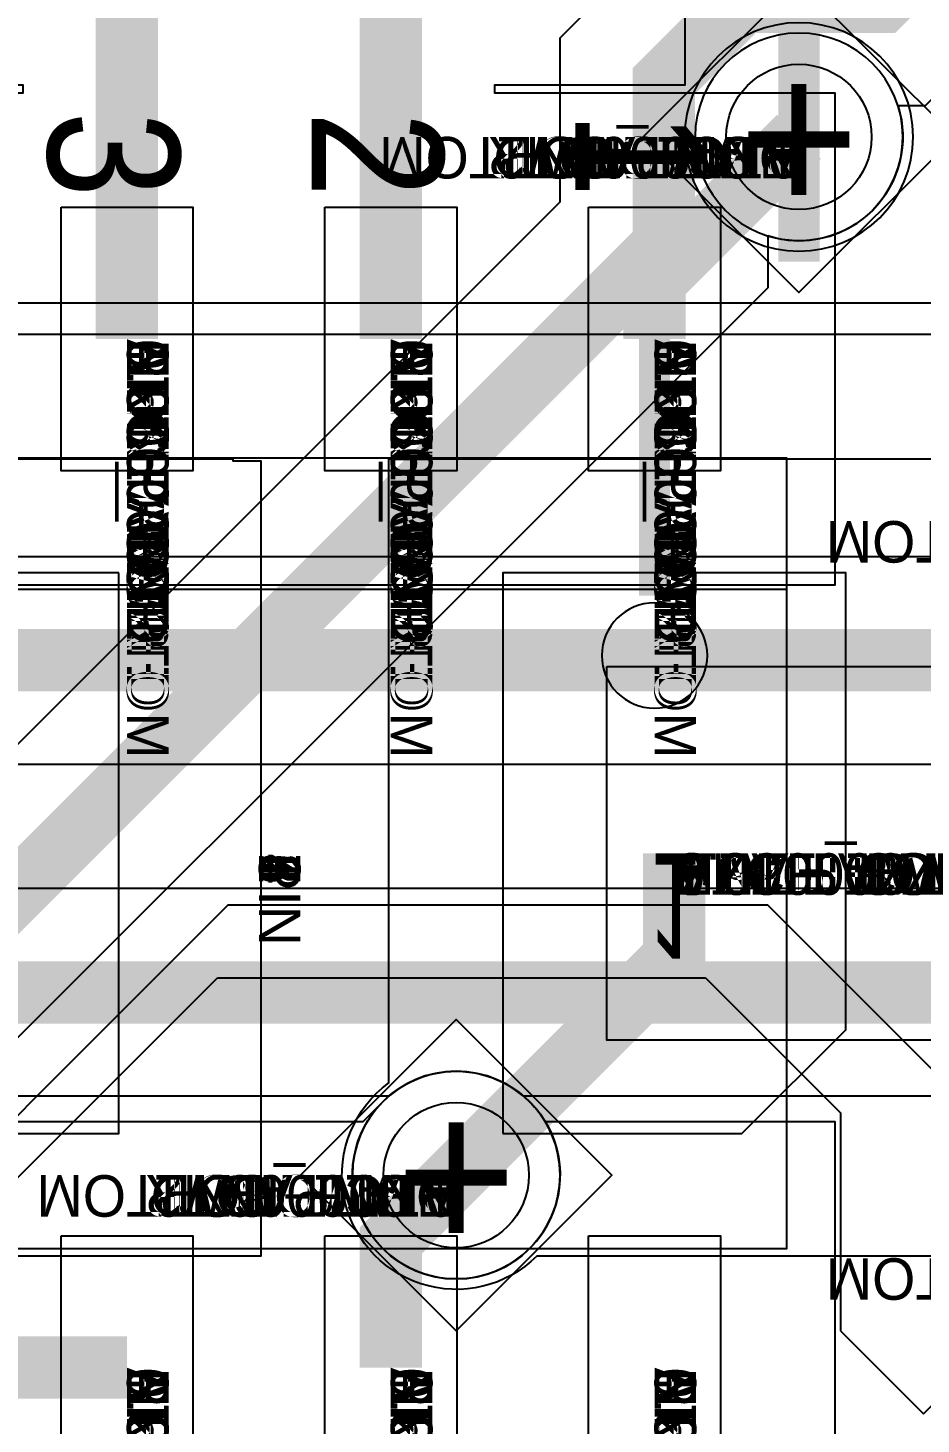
# Model space of a CAD drawing. Extents: x 0 to 323, y 0 to 320.
# Drawn here: x 140.25 to 144.55, y 204.91 to 211.63 of the extents above; entities that cross this region are included whole.
import ezdxf
from ezdxf.enums import TextEntityAlignment as Align

# ---------------------------------------------------------------- set-up
doc = ezdxf.new("R2010")
doc.units = 0
doc.header["$MEASUREMENT"] = 0
doc.layers.get('0').update_dxf_attribs({"linetype": 'CONTINUOUS'})
for name, color, linetype in [('CDN_FIGURES', 7, 'CONTINUOUS'), ('ETCH_BOTTOM', 7, 'CONTINUOUS'), ('ETCH_GND', 3, 'CONTINUOUS'), ('ETCH_INT1', 4, 'CONTINUOUS'), ('ETCH_INT2', 5, 'CONTINUOUS'), ('ETCH_PWR', 6, 'CONTINUOUS'), ('ETCH_TOP', 2, 'CONTINUOUS'), ('MANUFACTURING_NCLEGEND-1-6', 8, 'CONTINUOUS'), ('PACKAGE_GEOMETRY_ASSEMBLY_TOP', 11, 'CONTINUOUS'), ('PACKAGE_GEOMETRY_PIN_NUMBER', 9, 'CONTINUOUS')]:
    doc.layers.add(name, color=color, linetype=linetype)

# ---------------------------------------------------------------- blocks, each defined once
blk = doc.blocks.new('PAD_INFO')
for tag in ['SHAPE_TYPE', 'PAD_HEIGHT', 'PAD_LAYER', 'PAD_TYPE', 'PAD_WIDTH']:
    blk.add_attdef(tag, (0, 0), '', height=0.2)
at = {"flags": 2}
blk.add_attdef('CDN_TYPE', (0, 0), '', height=0.2, dxfattribs=at)
blk = doc.blocks.new('DRILL_INFO')
at = {"flags": 2}
blk.add_attdef('CDN_TYPE', (0, 0), '', height=0.2, dxfattribs=at)
for tag in ['FSHAPE', 'FCHAR', 'DRILL_HEIGHT', 'DIAMETER', 'PLATED', 'DRILL_WIDTH']:
    blk.add_attdef(tag, (0, 0), '', height=0.2)
blk = doc.blocks.new('VIA0700X0300')
at = {"layer": 'ETCH_BOTTOM'}
blk.add_circle((0, 0), 0.35, dxfattribs=at)
at = {"layer": 'ETCH_GND'}
blk.add_circle((0, 0), 0.35, dxfattribs=at)
at = {"layer": 'ETCH_INT1'}
blk.add_circle((0, 0), 0.35, dxfattribs=at)
at = {"layer": 'ETCH_INT2'}
blk.add_circle((0, 0), 0.35, dxfattribs=at)
at = {"layer": 'ETCH_PWR'}
blk.add_circle((0, 0), 0.35, dxfattribs=at)
at = {"layer": 'ETCH_TOP'}
blk.add_circle((0, 0), 0.35, dxfattribs=at)
ref = blk.add_blockref('PAD_INFO', (0, 0))
ref.add_attrib('PAD_LAYER', 'ETCH_TOP', (0, 0), dxfattribs={"height": 0.2})
ref.add_attrib('SHAPE_TYPE', 'NULL', (0, 0), dxfattribs={"height": 0.2})
ref.add_attrib('PAD_TYPE', 'ANTIPAD', (0, 0), dxfattribs={"height": 0.2})
ref.add_attrib('PAD_WIDTH', '0.000000', (0, 0), dxfattribs={"height": 0.2})
ref.add_attrib('PAD_HEIGHT', '0.000000', (0, 0), dxfattribs={"height": 0.2})
ref = blk.add_blockref('PAD_INFO', (0, 0))
ref.add_attrib('PAD_LAYER', 'ETCH_GND', (0, 0), dxfattribs={"height": 0.2})
ref.add_attrib('SHAPE_TYPE', 'NULL', (0, 0), dxfattribs={"height": 0.2})
ref.add_attrib('PAD_TYPE', 'ANTIPAD', (0, 0), dxfattribs={"height": 0.2})
ref.add_attrib('PAD_WIDTH', '0.000000', (0, 0), dxfattribs={"height": 0.2})
ref.add_attrib('PAD_HEIGHT', '0.000000', (0, 0), dxfattribs={"height": 0.2})
ref = blk.add_blockref('PAD_INFO', (0, 0))
ref.add_attrib('PAD_LAYER', 'ETCH_INT1', (0, 0), dxfattribs={"height": 0.2})
ref.add_attrib('SHAPE_TYPE', 'NULL', (0, 0), dxfattribs={"height": 0.2})
ref.add_attrib('PAD_TYPE', 'ANTIPAD', (0, 0), dxfattribs={"height": 0.2})
ref.add_attrib('PAD_WIDTH', '0.000000', (0, 0), dxfattribs={"height": 0.2})
ref.add_attrib('PAD_HEIGHT', '0.000000', (0, 0), dxfattribs={"height": 0.2})
ref = blk.add_blockref('PAD_INFO', (0, 0))
ref.add_attrib('PAD_LAYER', 'ETCH_INT2', (0, 0), dxfattribs={"height": 0.2})
ref.add_attrib('SHAPE_TYPE', 'NULL', (0, 0), dxfattribs={"height": 0.2})
ref.add_attrib('PAD_TYPE', 'ANTIPAD', (0, 0), dxfattribs={"height": 0.2})
ref.add_attrib('PAD_WIDTH', '0.000000', (0, 0), dxfattribs={"height": 0.2})
ref.add_attrib('PAD_HEIGHT', '0.000000', (0, 0), dxfattribs={"height": 0.2})
ref = blk.add_blockref('PAD_INFO', (0, 0))
ref.add_attrib('PAD_LAYER', 'ETCH_PWR', (0, 0), dxfattribs={"height": 0.2})
ref.add_attrib('SHAPE_TYPE', 'NULL', (0, 0), dxfattribs={"height": 0.2})
ref.add_attrib('PAD_TYPE', 'ANTIPAD', (0, 0), dxfattribs={"height": 0.2})
ref.add_attrib('PAD_WIDTH', '0.000000', (0, 0), dxfattribs={"height": 0.2})
ref.add_attrib('PAD_HEIGHT', '0.000000', (0, 0), dxfattribs={"height": 0.2})
ref = blk.add_blockref('PAD_INFO', (0, 0))
ref.add_attrib('PAD_LAYER', 'ETCH_BOTTOM', (0, 0), dxfattribs={"height": 0.2})
ref.add_attrib('SHAPE_TYPE', 'NULL', (0, 0), dxfattribs={"height": 0.2})
ref.add_attrib('PAD_TYPE', 'ANTIPAD', (0, 0), dxfattribs={"height": 0.2})
ref.add_attrib('PAD_WIDTH', '0.000000', (0, 0), dxfattribs={"height": 0.2})
ref.add_attrib('PAD_HEIGHT', '0.000000', (0, 0), dxfattribs={"height": 0.2})
ref = blk.add_blockref('PAD_INFO', (0, 0))
ref.add_attrib('PAD_LAYER', 'ETCH_TOP', (0, 0), dxfattribs={"height": 0.2})
ref.add_attrib('SHAPE_TYPE', 'NULL', (0, 0), dxfattribs={"height": 0.2})
ref.add_attrib('PAD_TYPE', 'THERMAL', (0, 0), dxfattribs={"height": 0.2})
ref.add_attrib('PAD_WIDTH', '0.000000', (0, 0), dxfattribs={"height": 0.2})
ref.add_attrib('PAD_HEIGHT', '0.000000', (0, 0), dxfattribs={"height": 0.2})
ref = blk.add_blockref('PAD_INFO', (0, 0))
ref.add_attrib('PAD_LAYER', 'ETCH_GND', (0, 0), dxfattribs={"height": 0.2})
ref.add_attrib('SHAPE_TYPE', 'NULL', (0, 0), dxfattribs={"height": 0.2})
ref.add_attrib('PAD_TYPE', 'THERMAL', (0, 0), dxfattribs={"height": 0.2})
ref.add_attrib('PAD_WIDTH', '0.000000', (0, 0), dxfattribs={"height": 0.2})
ref.add_attrib('PAD_HEIGHT', '0.000000', (0, 0), dxfattribs={"height": 0.2})
ref = blk.add_blockref('PAD_INFO', (0, 0))
ref.add_attrib('PAD_LAYER', 'ETCH_INT1', (0, 0), dxfattribs={"height": 0.2})
ref.add_attrib('SHAPE_TYPE', 'NULL', (0, 0), dxfattribs={"height": 0.2})
ref.add_attrib('PAD_TYPE', 'THERMAL', (0, 0), dxfattribs={"height": 0.2})
ref.add_attrib('PAD_WIDTH', '0.000000', (0, 0), dxfattribs={"height": 0.2})
ref.add_attrib('PAD_HEIGHT', '0.000000', (0, 0), dxfattribs={"height": 0.2})
ref = blk.add_blockref('PAD_INFO', (0, 0))
ref.add_attrib('PAD_LAYER', 'ETCH_INT2', (0, 0), dxfattribs={"height": 0.2})
ref.add_attrib('SHAPE_TYPE', 'NULL', (0, 0), dxfattribs={"height": 0.2})
ref.add_attrib('PAD_TYPE', 'THERMAL', (0, 0), dxfattribs={"height": 0.2})
ref.add_attrib('PAD_WIDTH', '0.000000', (0, 0), dxfattribs={"height": 0.2})
ref.add_attrib('PAD_HEIGHT', '0.000000', (0, 0), dxfattribs={"height": 0.2})
ref = blk.add_blockref('PAD_INFO', (0, 0))
ref.add_attrib('PAD_LAYER', 'ETCH_PWR', (0, 0), dxfattribs={"height": 0.2})
ref.add_attrib('SHAPE_TYPE', 'NULL', (0, 0), dxfattribs={"height": 0.2})
ref.add_attrib('PAD_TYPE', 'THERMAL', (0, 0), dxfattribs={"height": 0.2})
ref.add_attrib('PAD_WIDTH', '0.000000', (0, 0), dxfattribs={"height": 0.2})
ref.add_attrib('PAD_HEIGHT', '0.000000', (0, 0), dxfattribs={"height": 0.2})
ref = blk.add_blockref('PAD_INFO', (0, 0))
ref.add_attrib('PAD_LAYER', 'ETCH_BOTTOM', (0, 0), dxfattribs={"height": 0.2})
ref.add_attrib('SHAPE_TYPE', 'NULL', (0, 0), dxfattribs={"height": 0.2})
ref.add_attrib('PAD_TYPE', 'THERMAL', (0, 0), dxfattribs={"height": 0.2})
ref.add_attrib('PAD_WIDTH', '0.000000', (0, 0), dxfattribs={"height": 0.2})
ref.add_attrib('PAD_HEIGHT', '0.000000', (0, 0), dxfattribs={"height": 0.2})
ref = blk.add_blockref('PAD_INFO', (0, 0))
ref.add_attrib('PAD_LAYER', 'ETCH_TOP', (0, 0), dxfattribs={"height": 0.2})
ref.add_attrib('SHAPE_TYPE', 'CIRCLE', (0, 0), dxfattribs={"height": 0.2})
ref.add_attrib('PAD_TYPE', 'REGULAR', (0, 0), dxfattribs={"height": 0.2})
ref.add_attrib('PAD_WIDTH', '0.700000', (0, 0), dxfattribs={"height": 0.2})
ref.add_attrib('PAD_HEIGHT', '0.700000', (0, 0), dxfattribs={"height": 0.2})
ref = blk.add_blockref('PAD_INFO', (0, 0))
ref.add_attrib('PAD_LAYER', 'ETCH_GND', (0, 0), dxfattribs={"height": 0.2})
ref.add_attrib('SHAPE_TYPE', 'CIRCLE', (0, 0), dxfattribs={"height": 0.2})
ref.add_attrib('PAD_TYPE', 'REGULAR', (0, 0), dxfattribs={"height": 0.2})
ref.add_attrib('PAD_WIDTH', '0.700000', (0, 0), dxfattribs={"height": 0.2})
ref.add_attrib('PAD_HEIGHT', '0.700000', (0, 0), dxfattribs={"height": 0.2})
ref = blk.add_blockref('PAD_INFO', (0, 0))
ref.add_attrib('PAD_LAYER', 'ETCH_INT1', (0, 0), dxfattribs={"height": 0.2})
ref.add_attrib('SHAPE_TYPE', 'CIRCLE', (0, 0), dxfattribs={"height": 0.2})
ref.add_attrib('PAD_TYPE', 'REGULAR', (0, 0), dxfattribs={"height": 0.2})
ref.add_attrib('PAD_WIDTH', '0.700000', (0, 0), dxfattribs={"height": 0.2})
ref.add_attrib('PAD_HEIGHT', '0.700000', (0, 0), dxfattribs={"height": 0.2})
ref = blk.add_blockref('PAD_INFO', (0, 0))
ref.add_attrib('PAD_LAYER', 'ETCH_INT2', (0, 0), dxfattribs={"height": 0.2})
ref.add_attrib('SHAPE_TYPE', 'CIRCLE', (0, 0), dxfattribs={"height": 0.2})
ref.add_attrib('PAD_TYPE', 'REGULAR', (0, 0), dxfattribs={"height": 0.2})
ref.add_attrib('PAD_WIDTH', '0.700000', (0, 0), dxfattribs={"height": 0.2})
ref.add_attrib('PAD_HEIGHT', '0.700000', (0, 0), dxfattribs={"height": 0.2})
ref = blk.add_blockref('PAD_INFO', (0, 0))
ref.add_attrib('PAD_LAYER', 'ETCH_PWR', (0, 0), dxfattribs={"height": 0.2})
ref.add_attrib('SHAPE_TYPE', 'CIRCLE', (0, 0), dxfattribs={"height": 0.2})
ref.add_attrib('PAD_TYPE', 'REGULAR', (0, 0), dxfattribs={"height": 0.2})
ref.add_attrib('PAD_WIDTH', '0.700000', (0, 0), dxfattribs={"height": 0.2})
ref.add_attrib('PAD_HEIGHT', '0.700000', (0, 0), dxfattribs={"height": 0.2})
ref = blk.add_blockref('PAD_INFO', (0, 0))
ref.add_attrib('PAD_LAYER', 'ETCH_BOTTOM', (0, 0), dxfattribs={"height": 0.2})
ref.add_attrib('SHAPE_TYPE', 'CIRCLE', (0, 0), dxfattribs={"height": 0.2})
ref.add_attrib('PAD_TYPE', 'REGULAR', (0, 0), dxfattribs={"height": 0.2})
ref.add_attrib('PAD_WIDTH', '0.700000', (0, 0), dxfattribs={"height": 0.2})
ref.add_attrib('PAD_HEIGHT', '0.700000', (0, 0), dxfattribs={"height": 0.2})
ref = blk.add_blockref('DRILL_INFO', (0, 0))
ref.add_attrib('DIAMETER', '0.300000', (0, 0), dxfattribs={"height": 0.2})
ref.add_attrib('PLATED', 'PLATED', (0, 0), dxfattribs={"height": 0.2})
ref.add_attrib('FSHAPE', 'DIAMOND', (0, 0), dxfattribs={"height": 0.2})
ref.add_attrib('FCHAR', '+', (0, 0), dxfattribs={"height": 0.2})
ref.add_attrib('DRILL_WIDTH', '1.500000', (0, 0), dxfattribs={"height": 0.2})
ref.add_attrib('DRILL_HEIGHT', '1.500000', (0, 0), dxfattribs={"height": 0.2})
for tag in ['CDN_TYPE', 'PIN']:
    blk.add_attdef(tag, (0, 0), '', height=0.2)
at = {"flags": 2}
for tag in ['PSTKNAME', 'BBV']:
    blk.add_attdef(tag, (0, 0), '', height=0.2, dxfattribs=at)
blk = doc.blocks.new('FIGURE_DIAMOND')
at = {"layer": 'CDN_FIGURES'}
blk.add_lwpolyline([(-0.5, 0), (0, 0.5), (0.5, 0), (0, -0.5)], close=True, dxfattribs=at)
blk = doc.blocks.new('RC1650X2700TS_C1')
for tag in ['CDN_TYPE', 'PIN']:
    blk.add_attdef(tag, (0, 0), '', height=0.2)
at = {"flags": 2}
for tag in ['PSTKNAME', 'BBV']:
    blk.add_attdef(tag, (0, 0), '', height=0.2, dxfattribs=at)
blk = doc.blocks.new('RC1650X2700TS_C')
at = {"layer": 'ETCH_TOP'}
blk.add_lwpolyline([(-0.825, 1.35), (0.325, 1.35), (0.825, 0.85), (0.825, -1.35), (-0.825, -1.35)], close=True, dxfattribs=at)
ref = blk.add_blockref('PAD_INFO', (0, 0))
ref.add_attrib('PAD_LAYER', 'ETCH_TOP', (0, 0), dxfattribs={"height": 0.2})
ref.add_attrib('SHAPE_TYPE', 'NULL', (0, 0), dxfattribs={"height": 0.2})
ref.add_attrib('PAD_TYPE', 'ANTIPAD', (0, 0), dxfattribs={"height": 0.2})
ref.add_attrib('PAD_WIDTH', '0.000000', (0, 0), dxfattribs={"height": 0.2})
ref.add_attrib('PAD_HEIGHT', '0.000000', (0, 0), dxfattribs={"height": 0.2})
ref = blk.add_blockref('PAD_INFO', (0, 0))
ref.add_attrib('PAD_LAYER', 'ETCH_GND', (0, 0), dxfattribs={"height": 0.2})
ref.add_attrib('SHAPE_TYPE', 'NULL', (0, 0), dxfattribs={"height": 0.2})
ref.add_attrib('PAD_TYPE', 'ANTIPAD', (0, 0), dxfattribs={"height": 0.2})
ref.add_attrib('PAD_WIDTH', '0.000000', (0, 0), dxfattribs={"height": 0.2})
ref.add_attrib('PAD_HEIGHT', '0.000000', (0, 0), dxfattribs={"height": 0.2})
ref = blk.add_blockref('PAD_INFO', (0, 0))
ref.add_attrib('PAD_LAYER', 'ETCH_INT1', (0, 0), dxfattribs={"height": 0.2})
ref.add_attrib('SHAPE_TYPE', 'NULL', (0, 0), dxfattribs={"height": 0.2})
ref.add_attrib('PAD_TYPE', 'ANTIPAD', (0, 0), dxfattribs={"height": 0.2})
ref.add_attrib('PAD_WIDTH', '0.000000', (0, 0), dxfattribs={"height": 0.2})
ref.add_attrib('PAD_HEIGHT', '0.000000', (0, 0), dxfattribs={"height": 0.2})
ref = blk.add_blockref('PAD_INFO', (0, 0))
ref.add_attrib('PAD_LAYER', 'ETCH_INT2', (0, 0), dxfattribs={"height": 0.2})
ref.add_attrib('SHAPE_TYPE', 'NULL', (0, 0), dxfattribs={"height": 0.2})
ref.add_attrib('PAD_TYPE', 'ANTIPAD', (0, 0), dxfattribs={"height": 0.2})
ref.add_attrib('PAD_WIDTH', '0.000000', (0, 0), dxfattribs={"height": 0.2})
ref.add_attrib('PAD_HEIGHT', '0.000000', (0, 0), dxfattribs={"height": 0.2})
ref = blk.add_blockref('PAD_INFO', (0, 0))
ref.add_attrib('PAD_LAYER', 'ETCH_PWR', (0, 0), dxfattribs={"height": 0.2})
ref.add_attrib('SHAPE_TYPE', 'NULL', (0, 0), dxfattribs={"height": 0.2})
ref.add_attrib('PAD_TYPE', 'ANTIPAD', (0, 0), dxfattribs={"height": 0.2})
ref.add_attrib('PAD_WIDTH', '0.000000', (0, 0), dxfattribs={"height": 0.2})
ref.add_attrib('PAD_HEIGHT', '0.000000', (0, 0), dxfattribs={"height": 0.2})
ref = blk.add_blockref('PAD_INFO', (0, 0))
ref.add_attrib('PAD_LAYER', 'ETCH_BOTTOM', (0, 0), dxfattribs={"height": 0.2})
ref.add_attrib('SHAPE_TYPE', 'NULL', (0, 0), dxfattribs={"height": 0.2})
ref.add_attrib('PAD_TYPE', 'ANTIPAD', (0, 0), dxfattribs={"height": 0.2})
ref.add_attrib('PAD_WIDTH', '0.000000', (0, 0), dxfattribs={"height": 0.2})
ref.add_attrib('PAD_HEIGHT', '0.000000', (0, 0), dxfattribs={"height": 0.2})
ref = blk.add_blockref('PAD_INFO', (0, 0))
ref.add_attrib('PAD_LAYER', 'ETCH_TOP', (0, 0), dxfattribs={"height": 0.2})
ref.add_attrib('SHAPE_TYPE', 'NULL', (0, 0), dxfattribs={"height": 0.2})
ref.add_attrib('PAD_TYPE', 'THERMAL', (0, 0), dxfattribs={"height": 0.2})
ref.add_attrib('PAD_WIDTH', '0.000000', (0, 0), dxfattribs={"height": 0.2})
ref.add_attrib('PAD_HEIGHT', '0.000000', (0, 0), dxfattribs={"height": 0.2})
ref = blk.add_blockref('PAD_INFO', (0, 0))
ref.add_attrib('PAD_LAYER', 'ETCH_GND', (0, 0), dxfattribs={"height": 0.2})
ref.add_attrib('SHAPE_TYPE', 'NULL', (0, 0), dxfattribs={"height": 0.2})
ref.add_attrib('PAD_TYPE', 'THERMAL', (0, 0), dxfattribs={"height": 0.2})
ref.add_attrib('PAD_WIDTH', '0.000000', (0, 0), dxfattribs={"height": 0.2})
ref.add_attrib('PAD_HEIGHT', '0.000000', (0, 0), dxfattribs={"height": 0.2})
ref = blk.add_blockref('PAD_INFO', (0, 0))
ref.add_attrib('PAD_LAYER', 'ETCH_INT1', (0, 0), dxfattribs={"height": 0.2})
ref.add_attrib('SHAPE_TYPE', 'NULL', (0, 0), dxfattribs={"height": 0.2})
ref.add_attrib('PAD_TYPE', 'THERMAL', (0, 0), dxfattribs={"height": 0.2})
ref.add_attrib('PAD_WIDTH', '0.000000', (0, 0), dxfattribs={"height": 0.2})
ref.add_attrib('PAD_HEIGHT', '0.000000', (0, 0), dxfattribs={"height": 0.2})
ref = blk.add_blockref('PAD_INFO', (0, 0))
ref.add_attrib('PAD_LAYER', 'ETCH_INT2', (0, 0), dxfattribs={"height": 0.2})
ref.add_attrib('SHAPE_TYPE', 'NULL', (0, 0), dxfattribs={"height": 0.2})
ref.add_attrib('PAD_TYPE', 'THERMAL', (0, 0), dxfattribs={"height": 0.2})
ref.add_attrib('PAD_WIDTH', '0.000000', (0, 0), dxfattribs={"height": 0.2})
ref.add_attrib('PAD_HEIGHT', '0.000000', (0, 0), dxfattribs={"height": 0.2})
ref = blk.add_blockref('PAD_INFO', (0, 0))
ref.add_attrib('PAD_LAYER', 'ETCH_PWR', (0, 0), dxfattribs={"height": 0.2})
ref.add_attrib('SHAPE_TYPE', 'NULL', (0, 0), dxfattribs={"height": 0.2})
ref.add_attrib('PAD_TYPE', 'THERMAL', (0, 0), dxfattribs={"height": 0.2})
ref.add_attrib('PAD_WIDTH', '0.000000', (0, 0), dxfattribs={"height": 0.2})
ref.add_attrib('PAD_HEIGHT', '0.000000', (0, 0), dxfattribs={"height": 0.2})
ref = blk.add_blockref('PAD_INFO', (0, 0))
ref.add_attrib('PAD_LAYER', 'ETCH_BOTTOM', (0, 0), dxfattribs={"height": 0.2})
ref.add_attrib('SHAPE_TYPE', 'NULL', (0, 0), dxfattribs={"height": 0.2})
ref.add_attrib('PAD_TYPE', 'THERMAL', (0, 0), dxfattribs={"height": 0.2})
ref.add_attrib('PAD_WIDTH', '0.000000', (0, 0), dxfattribs={"height": 0.2})
ref.add_attrib('PAD_HEIGHT', '0.000000', (0, 0), dxfattribs={"height": 0.2})
ref = blk.add_blockref('PAD_INFO', (0, 0))
ref.add_attrib('PAD_LAYER', 'ETCH_GND', (0, 0), dxfattribs={"height": 0.2})
ref.add_attrib('SHAPE_TYPE', 'NULL', (0, 0), dxfattribs={"height": 0.2})
ref.add_attrib('PAD_TYPE', 'REGULAR', (0, 0), dxfattribs={"height": 0.2})
ref.add_attrib('PAD_WIDTH', '0.000000', (0, 0), dxfattribs={"height": 0.2})
ref.add_attrib('PAD_HEIGHT', '0.000000', (0, 0), dxfattribs={"height": 0.2})
ref = blk.add_blockref('PAD_INFO', (0, 0))
ref.add_attrib('PAD_LAYER', 'ETCH_INT1', (0, 0), dxfattribs={"height": 0.2})
ref.add_attrib('SHAPE_TYPE', 'NULL', (0, 0), dxfattribs={"height": 0.2})
ref.add_attrib('PAD_TYPE', 'REGULAR', (0, 0), dxfattribs={"height": 0.2})
ref.add_attrib('PAD_WIDTH', '0.000000', (0, 0), dxfattribs={"height": 0.2})
ref.add_attrib('PAD_HEIGHT', '0.000000', (0, 0), dxfattribs={"height": 0.2})
ref = blk.add_blockref('PAD_INFO', (0, 0))
ref.add_attrib('PAD_LAYER', 'ETCH_INT2', (0, 0), dxfattribs={"height": 0.2})
ref.add_attrib('SHAPE_TYPE', 'NULL', (0, 0), dxfattribs={"height": 0.2})
ref.add_attrib('PAD_TYPE', 'REGULAR', (0, 0), dxfattribs={"height": 0.2})
ref.add_attrib('PAD_WIDTH', '0.000000', (0, 0), dxfattribs={"height": 0.2})
ref.add_attrib('PAD_HEIGHT', '0.000000', (0, 0), dxfattribs={"height": 0.2})
ref = blk.add_blockref('PAD_INFO', (0, 0))
ref.add_attrib('PAD_LAYER', 'ETCH_PWR', (0, 0), dxfattribs={"height": 0.2})
ref.add_attrib('SHAPE_TYPE', 'NULL', (0, 0), dxfattribs={"height": 0.2})
ref.add_attrib('PAD_TYPE', 'REGULAR', (0, 0), dxfattribs={"height": 0.2})
ref.add_attrib('PAD_WIDTH', '0.000000', (0, 0), dxfattribs={"height": 0.2})
ref.add_attrib('PAD_HEIGHT', '0.000000', (0, 0), dxfattribs={"height": 0.2})
ref = blk.add_blockref('PAD_INFO', (0, 0))
ref.add_attrib('PAD_LAYER', 'ETCH_BOTTOM', (0, 0), dxfattribs={"height": 0.2})
ref.add_attrib('SHAPE_TYPE', 'NULL', (0, 0), dxfattribs={"height": 0.2})
ref.add_attrib('PAD_TYPE', 'REGULAR', (0, 0), dxfattribs={"height": 0.2})
ref.add_attrib('PAD_WIDTH', '0.000000', (0, 0), dxfattribs={"height": 0.2})
ref.add_attrib('PAD_HEIGHT', '0.000000', (0, 0), dxfattribs={"height": 0.2})
ref = blk.add_blockref('DRILL_INFO', (0, 0))
ref.add_attrib('DIAMETER', '0.000000', (0, 0), dxfattribs={"height": 0.2})
ref.add_attrib('PLATED', 'PLATED', (0, 0), dxfattribs={"height": 0.2})
ref.add_attrib('FSHAPE', 'NULL', (0, 0), dxfattribs={"height": 0.2})
ref.add_attrib('DRILL_WIDTH', '0.000000', (0, 0), dxfattribs={"height": 0.2})
ref.add_attrib('DRILL_HEIGHT', '0.000000', (0, 0), dxfattribs={"height": 0.2})
ref = blk.add_blockref('PAD_INFO', (0, 0))
ref.add_attrib('PAD_LAYER', 'ETCH_TOP', (0, 0), dxfattribs={"height": 0.2})
ref.add_attrib('SHAPE_TYPE', 'SHAPE', (0, 0), dxfattribs={"height": 0.2})
ref.add_attrib('PAD_TYPE', 'REGULAR', (0, 0), dxfattribs={"height": 0.2})
ref.add_attrib('PAD_WIDTH', '1.650000', (0, 0), dxfattribs={"height": 0.2})
ref.add_attrib('PAD_HEIGHT', '2.700000', (0, 0), dxfattribs={"height": 0.2})
for tag in ['CDN_TYPE', 'PIN']:
    blk.add_attdef(tag, (0, 0), '', height=0.2)
at = {"flags": 2}
for tag in ['PSTKNAME', 'BBV']:
    blk.add_attdef(tag, (0, 0), '', height=0.2, dxfattribs=at)
blk = doc.blocks.new('F94')
at = {"layer": 'PACKAGE_GEOMETRY_ASSEMBLY_TOP'}
blk.add_lwpolyline([(-0.325, -0.9), (3.075, -0.9), (3.075, 0.9), (-0.325, 0.9)], close=True, dxfattribs=at)
at = {"layer": 'ETCH_TOP'}
ref = blk.add_blockref('RC1650X2700TS_C', (0, 0), dxfattribs=at)
ref.add_attrib('CDN_TYPE', 'PIN', (0, 0), dxfattribs={"height": 0.2})
ref.add_attrib('PIN', '1', (0, 0), dxfattribs={"height": 0.2})
ref = blk.add_blockref('RC1650X2700TS_C1', (2.75, 0), dxfattribs=at)
ref.add_attrib('CDN_TYPE', 'PIN', (0, 0), dxfattribs={"height": 0.2})
ref.add_attrib('PIN', '2', (0, 0), dxfattribs={"height": 0.2})
at = {"flags": 2}
for tag in ['SYMBOL_TYPE', 'CDN_TYPE', 'REFDES']:
    blk.add_attdef(tag, (0, 0), '', height=0.2, dxfattribs=at)
blk = doc.blocks.new('SMD50_25')
at = {"layer": 'ETCH_TOP'}
blk.add_lwpolyline([(-0.635, -0.3175), (-0.635, 0.3175), (0.635, 0.3175), (0.635, -0.3175)], close=True, dxfattribs=at)
ref = blk.add_blockref('PAD_INFO', (0, 0))
ref.add_attrib('PAD_LAYER', 'ETCH_TOP', (0, 0), dxfattribs={"height": 0.2})
ref.add_attrib('SHAPE_TYPE', 'NULL', (0, 0), dxfattribs={"height": 0.2})
ref.add_attrib('PAD_TYPE', 'ANTIPAD', (0, 0), dxfattribs={"height": 0.2})
ref.add_attrib('PAD_WIDTH', '0.000000', (0, 0), dxfattribs={"height": 0.2})
ref.add_attrib('PAD_HEIGHT', '0.000000', (0, 0), dxfattribs={"height": 0.2})
ref = blk.add_blockref('PAD_INFO', (0, 0))
ref.add_attrib('PAD_LAYER', 'ETCH_GND', (0, 0), dxfattribs={"height": 0.2})
ref.add_attrib('SHAPE_TYPE', 'NULL', (0, 0), dxfattribs={"height": 0.2})
ref.add_attrib('PAD_TYPE', 'ANTIPAD', (0, 0), dxfattribs={"height": 0.2})
ref.add_attrib('PAD_WIDTH', '0.000000', (0, 0), dxfattribs={"height": 0.2})
ref.add_attrib('PAD_HEIGHT', '0.000000', (0, 0), dxfattribs={"height": 0.2})
ref = blk.add_blockref('PAD_INFO', (0, 0))
ref.add_attrib('PAD_LAYER', 'ETCH_INT1', (0, 0), dxfattribs={"height": 0.2})
ref.add_attrib('SHAPE_TYPE', 'NULL', (0, 0), dxfattribs={"height": 0.2})
ref.add_attrib('PAD_TYPE', 'ANTIPAD', (0, 0), dxfattribs={"height": 0.2})
ref.add_attrib('PAD_WIDTH', '0.000000', (0, 0), dxfattribs={"height": 0.2})
ref.add_attrib('PAD_HEIGHT', '0.000000', (0, 0), dxfattribs={"height": 0.2})
ref = blk.add_blockref('PAD_INFO', (0, 0))
ref.add_attrib('PAD_LAYER', 'ETCH_INT2', (0, 0), dxfattribs={"height": 0.2})
ref.add_attrib('SHAPE_TYPE', 'NULL', (0, 0), dxfattribs={"height": 0.2})
ref.add_attrib('PAD_TYPE', 'ANTIPAD', (0, 0), dxfattribs={"height": 0.2})
ref.add_attrib('PAD_WIDTH', '0.000000', (0, 0), dxfattribs={"height": 0.2})
ref.add_attrib('PAD_HEIGHT', '0.000000', (0, 0), dxfattribs={"height": 0.2})
ref = blk.add_blockref('PAD_INFO', (0, 0))
ref.add_attrib('PAD_LAYER', 'ETCH_PWR', (0, 0), dxfattribs={"height": 0.2})
ref.add_attrib('SHAPE_TYPE', 'NULL', (0, 0), dxfattribs={"height": 0.2})
ref.add_attrib('PAD_TYPE', 'ANTIPAD', (0, 0), dxfattribs={"height": 0.2})
ref.add_attrib('PAD_WIDTH', '0.000000', (0, 0), dxfattribs={"height": 0.2})
ref.add_attrib('PAD_HEIGHT', '0.000000', (0, 0), dxfattribs={"height": 0.2})
ref = blk.add_blockref('PAD_INFO', (0, 0))
ref.add_attrib('PAD_LAYER', 'ETCH_BOTTOM', (0, 0), dxfattribs={"height": 0.2})
ref.add_attrib('SHAPE_TYPE', 'NULL', (0, 0), dxfattribs={"height": 0.2})
ref.add_attrib('PAD_TYPE', 'ANTIPAD', (0, 0), dxfattribs={"height": 0.2})
ref.add_attrib('PAD_WIDTH', '0.000000', (0, 0), dxfattribs={"height": 0.2})
ref.add_attrib('PAD_HEIGHT', '0.000000', (0, 0), dxfattribs={"height": 0.2})
ref = blk.add_blockref('PAD_INFO', (0, 0))
ref.add_attrib('PAD_LAYER', 'ETCH_TOP', (0, 0), dxfattribs={"height": 0.2})
ref.add_attrib('SHAPE_TYPE', 'NULL', (0, 0), dxfattribs={"height": 0.2})
ref.add_attrib('PAD_TYPE', 'THERMAL', (0, 0), dxfattribs={"height": 0.2})
ref.add_attrib('PAD_WIDTH', '0.000000', (0, 0), dxfattribs={"height": 0.2})
ref.add_attrib('PAD_HEIGHT', '0.000000', (0, 0), dxfattribs={"height": 0.2})
ref = blk.add_blockref('PAD_INFO', (0, 0))
ref.add_attrib('PAD_LAYER', 'ETCH_GND', (0, 0), dxfattribs={"height": 0.2})
ref.add_attrib('SHAPE_TYPE', 'NULL', (0, 0), dxfattribs={"height": 0.2})
ref.add_attrib('PAD_TYPE', 'THERMAL', (0, 0), dxfattribs={"height": 0.2})
ref.add_attrib('PAD_WIDTH', '0.000000', (0, 0), dxfattribs={"height": 0.2})
ref.add_attrib('PAD_HEIGHT', '0.000000', (0, 0), dxfattribs={"height": 0.2})
ref = blk.add_blockref('PAD_INFO', (0, 0))
ref.add_attrib('PAD_LAYER', 'ETCH_INT1', (0, 0), dxfattribs={"height": 0.2})
ref.add_attrib('SHAPE_TYPE', 'NULL', (0, 0), dxfattribs={"height": 0.2})
ref.add_attrib('PAD_TYPE', 'THERMAL', (0, 0), dxfattribs={"height": 0.2})
ref.add_attrib('PAD_WIDTH', '0.000000', (0, 0), dxfattribs={"height": 0.2})
ref.add_attrib('PAD_HEIGHT', '0.000000', (0, 0), dxfattribs={"height": 0.2})
ref = blk.add_blockref('PAD_INFO', (0, 0))
ref.add_attrib('PAD_LAYER', 'ETCH_INT2', (0, 0), dxfattribs={"height": 0.2})
ref.add_attrib('SHAPE_TYPE', 'NULL', (0, 0), dxfattribs={"height": 0.2})
ref.add_attrib('PAD_TYPE', 'THERMAL', (0, 0), dxfattribs={"height": 0.2})
ref.add_attrib('PAD_WIDTH', '0.000000', (0, 0), dxfattribs={"height": 0.2})
ref.add_attrib('PAD_HEIGHT', '0.000000', (0, 0), dxfattribs={"height": 0.2})
ref = blk.add_blockref('PAD_INFO', (0, 0))
ref.add_attrib('PAD_LAYER', 'ETCH_PWR', (0, 0), dxfattribs={"height": 0.2})
ref.add_attrib('SHAPE_TYPE', 'NULL', (0, 0), dxfattribs={"height": 0.2})
ref.add_attrib('PAD_TYPE', 'THERMAL', (0, 0), dxfattribs={"height": 0.2})
ref.add_attrib('PAD_WIDTH', '0.000000', (0, 0), dxfattribs={"height": 0.2})
ref.add_attrib('PAD_HEIGHT', '0.000000', (0, 0), dxfattribs={"height": 0.2})
ref = blk.add_blockref('PAD_INFO', (0, 0))
ref.add_attrib('PAD_LAYER', 'ETCH_BOTTOM', (0, 0), dxfattribs={"height": 0.2})
ref.add_attrib('SHAPE_TYPE', 'NULL', (0, 0), dxfattribs={"height": 0.2})
ref.add_attrib('PAD_TYPE', 'THERMAL', (0, 0), dxfattribs={"height": 0.2})
ref.add_attrib('PAD_WIDTH', '0.000000', (0, 0), dxfattribs={"height": 0.2})
ref.add_attrib('PAD_HEIGHT', '0.000000', (0, 0), dxfattribs={"height": 0.2})
ref = blk.add_blockref('PAD_INFO', (0, 0))
ref.add_attrib('PAD_LAYER', 'ETCH_TOP', (0, 0), dxfattribs={"height": 0.2})
ref.add_attrib('SHAPE_TYPE', 'RECTANGLE', (0, 0), dxfattribs={"height": 0.2})
ref.add_attrib('PAD_TYPE', 'REGULAR', (0, 0), dxfattribs={"height": 0.2})
ref.add_attrib('PAD_WIDTH', '1.270000', (0, 0), dxfattribs={"height": 0.2})
ref.add_attrib('PAD_HEIGHT', '0.635000', (0, 0), dxfattribs={"height": 0.2})
ref = blk.add_blockref('PAD_INFO', (0, 0))
ref.add_attrib('PAD_LAYER', 'ETCH_GND', (0, 0), dxfattribs={"height": 0.2})
ref.add_attrib('SHAPE_TYPE', 'NULL', (0, 0), dxfattribs={"height": 0.2})
ref.add_attrib('PAD_TYPE', 'REGULAR', (0, 0), dxfattribs={"height": 0.2})
ref.add_attrib('PAD_WIDTH', '0.000000', (0, 0), dxfattribs={"height": 0.2})
ref.add_attrib('PAD_HEIGHT', '0.000000', (0, 0), dxfattribs={"height": 0.2})
ref = blk.add_blockref('PAD_INFO', (0, 0))
ref.add_attrib('PAD_LAYER', 'ETCH_INT1', (0, 0), dxfattribs={"height": 0.2})
ref.add_attrib('SHAPE_TYPE', 'NULL', (0, 0), dxfattribs={"height": 0.2})
ref.add_attrib('PAD_TYPE', 'REGULAR', (0, 0), dxfattribs={"height": 0.2})
ref.add_attrib('PAD_WIDTH', '0.000000', (0, 0), dxfattribs={"height": 0.2})
ref.add_attrib('PAD_HEIGHT', '0.000000', (0, 0), dxfattribs={"height": 0.2})
ref = blk.add_blockref('PAD_INFO', (0, 0))
ref.add_attrib('PAD_LAYER', 'ETCH_INT2', (0, 0), dxfattribs={"height": 0.2})
ref.add_attrib('SHAPE_TYPE', 'NULL', (0, 0), dxfattribs={"height": 0.2})
ref.add_attrib('PAD_TYPE', 'REGULAR', (0, 0), dxfattribs={"height": 0.2})
ref.add_attrib('PAD_WIDTH', '0.000000', (0, 0), dxfattribs={"height": 0.2})
ref.add_attrib('PAD_HEIGHT', '0.000000', (0, 0), dxfattribs={"height": 0.2})
ref = blk.add_blockref('PAD_INFO', (0, 0))
ref.add_attrib('PAD_LAYER', 'ETCH_PWR', (0, 0), dxfattribs={"height": 0.2})
ref.add_attrib('SHAPE_TYPE', 'NULL', (0, 0), dxfattribs={"height": 0.2})
ref.add_attrib('PAD_TYPE', 'REGULAR', (0, 0), dxfattribs={"height": 0.2})
ref.add_attrib('PAD_WIDTH', '0.000000', (0, 0), dxfattribs={"height": 0.2})
ref.add_attrib('PAD_HEIGHT', '0.000000', (0, 0), dxfattribs={"height": 0.2})
ref = blk.add_blockref('PAD_INFO', (0, 0))
ref.add_attrib('PAD_LAYER', 'ETCH_BOTTOM', (0, 0), dxfattribs={"height": 0.2})
ref.add_attrib('SHAPE_TYPE', 'NULL', (0, 0), dxfattribs={"height": 0.2})
ref.add_attrib('PAD_TYPE', 'REGULAR', (0, 0), dxfattribs={"height": 0.2})
ref.add_attrib('PAD_WIDTH', '0.000000', (0, 0), dxfattribs={"height": 0.2})
ref.add_attrib('PAD_HEIGHT', '0.000000', (0, 0), dxfattribs={"height": 0.2})
ref = blk.add_blockref('DRILL_INFO', (0, 0))
ref.add_attrib('DIAMETER', '0.000000', (0, 0), dxfattribs={"height": 0.2})
ref.add_attrib('PLATED', 'NON_PLATED', (0, 0), dxfattribs={"height": 0.2})
ref.add_attrib('FSHAPE', 'NULL', (0, 0), dxfattribs={"height": 0.2})
ref.add_attrib('DRILL_WIDTH', '0.000000', (0, 0), dxfattribs={"height": 0.2})
ref.add_attrib('DRILL_HEIGHT', '0.000000', (0, 0), dxfattribs={"height": 0.2})
for tag in ['CDN_TYPE', 'PIN']:
    blk.add_attdef(tag, (0, 0), '', height=0.2)
at = {"flags": 2}
for tag in ['PSTKNAME', 'BBV']:
    blk.add_attdef(tag, (0, 0), '', height=0.2, dxfattribs=at)
blk = doc.blocks.new('SOIC8')
at = {"layer": 'PACKAGE_GEOMETRY_ASSEMBLY_TOP'}
blk.add_lwpolyline([(-1.905, -2.54), (-1.905, 2.54), (1.905, 2.54), (1.905, -2.54)], close=True, dxfattribs=at)
blk.add_lwpolyline([(-1.27, 2.54), (-1.27, -2.54)], dxfattribs=at)
blk.add_lwpolyline([(-0.6985, 1.905, 1), (-1.2065, 1.905, 1)], format="xyb", close=True, dxfattribs=at)
at = {"layer": 'ETCH_TOP'}
ref = blk.add_blockref('SMD50_25', (-2.4765, 1.905), dxfattribs=at)
ref.add_attrib('CDN_TYPE', 'PIN', (0, 0), dxfattribs={"height": 0.2})
ref.add_attrib('PIN', '1', (0, 0), dxfattribs={"height": 0.2})
ref = blk.add_blockref('SMD50_25', (2.4765, 1.905), dxfattribs=at)
ref.add_attrib('CDN_TYPE', 'PIN', (0, 0), dxfattribs={"height": 0.2})
ref.add_attrib('PIN', '8', (0, 0), dxfattribs={"height": 0.2})
ref = blk.add_blockref('SMD50_25', (-2.4765, 0.635), dxfattribs=at)
ref.add_attrib('CDN_TYPE', 'PIN', (0, 0), dxfattribs={"height": 0.2})
ref.add_attrib('PIN', '2', (0, 0), dxfattribs={"height": 0.2})
ref = blk.add_blockref('SMD50_25', (2.4765, 0.635), dxfattribs=at)
ref.add_attrib('CDN_TYPE', 'PIN', (0, 0), dxfattribs={"height": 0.2})
ref.add_attrib('PIN', '7', (0, 0), dxfattribs={"height": 0.2})
ref = blk.add_blockref('SMD50_25', (-2.4765, -0.635), dxfattribs=at)
ref.add_attrib('CDN_TYPE', 'PIN', (0, 0), dxfattribs={"height": 0.2})
ref.add_attrib('PIN', '3', (0, 0), dxfattribs={"height": 0.2})
ref = blk.add_blockref('SMD50_25', (2.4765, -0.635), dxfattribs=at)
ref.add_attrib('CDN_TYPE', 'PIN', (0, 0), dxfattribs={"height": 0.2})
ref.add_attrib('PIN', '6', (0, 0), dxfattribs={"height": 0.2})
ref = blk.add_blockref('SMD50_25', (-2.4765, -1.905), dxfattribs=at)
ref.add_attrib('CDN_TYPE', 'PIN', (0, 0), dxfattribs={"height": 0.2})
ref.add_attrib('PIN', '4', (0, 0), dxfattribs={"height": 0.2})
ref = blk.add_blockref('SMD50_25', (2.4765, -1.905), dxfattribs=at)
ref.add_attrib('CDN_TYPE', 'PIN', (0, 0), dxfattribs={"height": 0.2})
ref.add_attrib('PIN', '5', (0, 0), dxfattribs={"height": 0.2})
at = {"flags": 2}
for tag in ['SYMBOL_TYPE', 'CDN_TYPE', 'REFDES']:
    blk.add_attdef(tag, (0, 0), '', height=0.2, dxfattribs=at)

msp = doc.modelspace()

# ---------------------------------------------------------------- linework, layer by layer
at = {"layer": 'ETCH_BOTTOM'}
for points in [[(143.9626, 211.1055, 0.2, 0.2, 0), (143.9626, 211.7063, 0.2, 0.2, 0)], [(143.9626, 210.5047, 0.2, 0.2, 0), (143.9626, 211.1055, 0.2, 0.2, 0)], [(143.3626, 207.6555, 0.3, 0.3, 0), (143.3626, 207.1555, 0.3, 0.3, 0), (142.3126, 206.1055, 0.3, 0.3, 0)]]:
    msp.add_lwpolyline(points, format="xyseb", dxfattribs=at)
for points in [[(144.5127, 211.1055, 1), (143.4125, 211.1055, 1)], [(137.6553, 205.7155, -0.84782), (136.5699, 205.7155), (135.6226, 205.7155), (135.6226, 207.1605, -0.626492), (135.6226, 208.1505), (135.6226, 209.5455), (135.7375, 209.5455), (135.7375, 209.5556), (136.6002, 209.5556, -0.683031), (137.625, 209.5556), (137.6655, 209.5556), (137.6756, 209.5455), (138.3451, 209.5455, -0.556454), (139.2801, 209.5455), (139.2996, 209.5455), (139.3097, 209.5556), (141.2377, 209.5556), (141.2377, 209.5455), (141.3726, 209.5455), (141.3726, 205.7155)], [(146.6626, 205.7155, -1.018347), (145.5626, 205.7155), (142.7006, 205.7155, -1.078283), (141.9875, 206.5493), (141.9875, 209.5556), (145.6516, 209.5556, -0.542242), (146.5736, 209.5556), (147.4877, 209.5556), (147.4877, 209.5455), (147.5426, 209.5455), (147.5426, 208.1753, -0.711973), (147.5426, 207.1357), (147.5426, 205.7155)]]:
    msp.add_lwpolyline(points, format="xyb", close=True, dxfattribs=at)
at = {"layer": 'ETCH_GND'}
msp.add_lwpolyline([(142.8127, 206.1055, 1), (141.8125, 206.1055, 1)], format="xyb", close=True, dxfattribs=at)
at = {"layer": 'ETCH_INT1'}
for points, format in [([(161.6626, 263.1055, 0.3, 0.3, 0), (166.8326, 257.9355, 0.3, 0.3, 0), (166.8326, 245.9548, 0.3, 0.3, 0), (166.8626, 245.9248, 0.3, 0.3, 0), (166.8626, 245.3862, 0.3, 0.3, 0), (166.8326, 245.3562, 0.3, 0.3, 0), (166.8326, 226.1755, 0.3, 0.3, 0), (147.6426, 206.9855, 0.3, 0.3, 0), (128.8119, 206.9855, 0.3, 0.3, 0), (128.7819, 206.9555, 0.3, 0.3, 0), (128.2433, 206.9555, 0.3, 0.3, 0), (128.2133, 206.9855, 0.3, 0.3, 0), (127.1926, 206.9855, 0.3, 0.3, 0), (125.6126, 205.4055, 0.3, 0.3, 0), (91.6126, 205.4055, 0.3, 0.3, 0), (91.0926, 204.8855, 0.3, 0.3, 0), (25.2926, 204.8855, 0.3, 0.3, 0), (16.0126, 195.6055, 0.3, 0.3, 0)], "xyseb"), ([(155.7626, 257.3055, 0.3, 0.3, 0), (156.5885, 256.4795, 0.3, 0.3, 0), (159.7886, 256.4795, 0.3, 0.3, 0), (164.5126, 251.7555, 0.3, 0.3, 0), (164.5126, 235.9248, 0.3, 0.3, 0), (163.9626, 235.3748, 0.3, 0.3, 0), (163.9626, 231.5362, 0.3, 0.3, 0), (164.5126, 230.9862, 0.3, 0.3, 0), (164.5126, 224.5555, 0.3, 0.3, 0), (148.5426, 208.5855, 0.3, 0.3, 0), (101.9619, 208.5855, 0.3, 0.3, 0)], "xyseb"), ([(167.3327, 225.9684), (147.8497, 206.4854), (142.6378, 206.4854, -2.705963), (141.9874, 206.4854), (129.019, 206.4854), (128.989, 206.4554), (128.0362, 206.4554), (128.0062, 206.4854), (127.3997, 206.4854)], "xyb"), ([(126.8837, 209.0856, -1.968312), (127.6915, 209.0856), (136.6916, 209.0856, -1.828948), (137.5336, 209.0856), (138.3422, 209.0856, -1.424409), (139.283, 209.0856), (145.6422, 209.0856, -1.424409), (146.583, 209.0856), (148.3355, 209.0856), (152.2018, 212.952, -1.429996)], "xyb")]:
    msp.add_lwpolyline(points, format=format, dxfattribs=at)
for points in [[(144.4627, 211.1055, 1), (143.4625, 211.1055, 1)], [(136.333, 207.4856, 0.359701), (136.1181, 208.0854), (147.1071, 208.0854, 0.359701), (146.8922, 207.4856)]]:
    msp.add_lwpolyline(points, format="xyb", close=True, dxfattribs=at)
at = {"layer": 'ETCH_INT2'}
for points, format in [([(127.606, 195.5868), (142.8125, 210.7933), (142.8125, 211.5819), (143.4862, 212.2556), (144.1555, 212.2556), (147.5125, 215.6126), (147.5125, 223.1555, -1), (148.5127, 223.1555), (148.5127, 215.1984), (144.5697, 211.2554), (144.4397, 211.2554, -0.606125), (143.8127, 210.6284), (143.8127, 210.3791), (127.639, 194.2054)], "xyb"), ([(148.0126, 223.1555, 0.3, 0.3, 0), (148.0126, 215.4055, 0.3, 0.3, 0), (144.3626, 211.7555, 0.3, 0.3, 0), (143.6933, 211.7555, 0.3, 0.3, 0), (143.3126, 211.3748, 0.3, 0.3, 0), (143.3126, 210.5862, 0.3, 0.3, 0), (127.4319, 194.7055, 0.3, 0.3, 0)], "xyseb")]:
    msp.add_lwpolyline(points, format=format, dxfattribs=at)
msp.add_lwpolyline([(142.8127, 206.1055, 1), (141.8125, 206.1055, 1)], format="xyb", close=True, dxfattribs=at)
at = {"layer": 'ETCH_PWR'}
for points in [[(125.9126, 204.9555), (139.0626, 204.9555), (141.1626, 207.0555), (143.5126, 207.0555), (144.1626, 206.4055), (144.1626, 205.3555), (144.5626, 204.9555), (144.6126, 205.0055), (148.3126, 205.0055), (153.3126, 200.0055), (153.3126, 168.2555), (155.6126, 165.9555), (155.6626, 166.0055), (180.0626, 166.0055), (185.8126, 171.7555), (185.8126, 174.8784, 1.362659), (185.8126, 175.8326), (185.8126, 260.4555)], [(159.4127, 203.2677), (152.7457, 209.9346, 0.268308), (152.3917, 210.2886), (152.3748, 210.3056), (109.6102, 210.3056, 0.698557)], [(113.3133, 210.1555), (151.7149, 210.1555, -0.545308), (151.8072, 210.0122, 0.97387), (152.7064, 209.575, -0.507196), (152.8681, 209.6), (159.2626, 203.2055)], [(179.8626, 166.2555), (157.9126, 166.2555), (157.9126, 166.3055), (156.2626, 166.3055), (153.8626, 168.7055), (153.8626, 200.0555), (148.4626, 205.4555), (146.6955, 205.4555, -0.489483), (146.5972, 205.582, 1.286813), (145.628, 205.582, -0.489483), (145.5297, 205.4555), (144.6126, 205.4555), (144.6126, 206.6055), (143.8126, 207.4055), (141.2126, 207.4055), (139.2626, 205.4555), (137.6603, 205.4555, -0.545308), (137.568, 205.5988, 1.552073), (136.6572, 205.5988, -0.545308), (136.5649, 205.4555), (127.7946, 205.4555, -0.592533), (127.7092, 205.6115, 1.824259), (126.866, 205.6115, -0.592533)]]:
    msp.add_lwpolyline(points, format="xyb", dxfattribs=at)
msp.add_lwpolyline([(144.4627, 211.1055, 1), (143.4625, 211.1055, 1)], format="xyb", close=True, dxfattribs=at)
at = {"layer": 'ETCH_TOP'}
for points, format in [([(143.4127, 213.9556), (143.4127, 211.3554), (142.4977, 211.3554), (142.4977, 211.3171), (144.1352, 211.3171), (144.1352, 208.9469), (139.2112, 208.9469), (139.1662, 208.9019, -1), (138.459, 209.6091), (138.59, 209.7401), (138.59, 211.3171), (140.2275, 211.3171), (140.2275, 211.3554), (139.5625, 211.3554), (139.5625, 213.9556)], "xyb"), ([(140.6126, 212.6555, 0.3, 0.3, 0), (140.7276, 212.5405, 0.3, 0.3, 0), (140.7276, 210.132, 0.3, 0.3, 0)], "xyseb"), ([(142.3626, 212.6555, 0.3, 0.3, 0), (141.9976, 212.2905, 0.3, 0.3, 0), (141.9976, 210.132, 0.3, 0.3, 0)], "xyseb"), ([(143.2676, 210.132, 0.3, 0.3, 0), (143.2676, 210.4105, 0.3, 0.3, 0), (143.9626, 211.1055, 0.3, 0.3, 0)], "xyseb"), ([(143.2676, 208.8962, 0.15, 0.15, 0), (143.2676, 210.132, 0.15, 0.15, 0)], "xyseb"), ([(136.0625, 198.1776), (136.0625, 205.4556), (138.0555, 205.4556), (138.279, 205.6791), (138.59, 205.6791), (138.59, 206.3641), (141.864, 206.3641), (141.959, 206.4591, -0.486973), (142.7406, 206.3641), (144.1352, 206.3641), (144.1352, 203.9939), (143.6627, 203.9939), (143.6627, 203.0306), (145.4127, 203.0306)], "xyb"), ([(142.3126, 206.1055, 0.3, 0.3, 0), (141.9976, 205.7905, 0.3, 0.3, 0), (141.9976, 205.179, 0.3, 0.3, 0)], "xyseb"), ([(140.7276, 205.179, 0.3, 0.3, 0), (139.4576, 205.179, 0.3, 0.3, 0)], "xyseb")]:
    msp.add_lwpolyline(points, format=format, dxfattribs=at)

# ---------------------------------------------------------------- block references
at = {"rotation": 270}
msp.add_blockref('SOIC8', (141.3626, 207.6555), dxfattribs=at)
at = {"xscale": -1, "rotation": 180}
msp.add_blockref('F94', (143.3626, 207.6555), dxfattribs=at)
at = {"xscale": -1}
msp.add_blockref('F94', (139.8626, 207.6555), dxfattribs=at)
at = {"layer": 'ETCH_TOP', "rotation": 180}
for p in [(143.9626, 211.1055), (146.1126, 209.2555), (142.3126, 206.1055), (146.1126, 205.7055)]:
    msp.add_blockref('VIA0700X0300', p, dxfattribs=at)
at = {"layer": 'MANUFACTURING_NCLEGEND-1-6', "xscale": 1.5, "yscale": 1.5}
for p in [(143.9626, 211.1055), (142.3126, 206.1055)]:
    msp.add_blockref('FIGURE_DIAMOND', p, dxfattribs=at)

# ---------------------------------------------------------------- texts
at = {"layer": 'MANUFACTURING_NCLEGEND-1-6'}
for p in [(143.9626, 211.1055), (142.3126, 206.1055)]:
    msp.add_text('+', height=0.75, dxfattribs=at).set_placement(p, align=Align.MIDDLE_CENTER)
at = {"layer": 'PACKAGE_GEOMETRY_PIN_NUMBER', "width": 0.88}
for s, p in [('3', (140.3466, 211.021)), ('2', (141.6166, 211.021)), ('1', (142.8866, 211.021))]:
    msp.add_text(s, height=0.635, rotation=270, dxfattribs=at).set_placement(p, align=Align.CENTER)
at = {"layer": 'PACKAGE_GEOMETRY_PIN_NUMBER', "text_generation_flag": 2, "width": 0.649606}
msp.add_text('1', height=0.508, rotation=180, dxfattribs=at).set_placement((143.3626, 207.6555), align=Align.CENTER)

doc.saveas('drawing.dxf')
